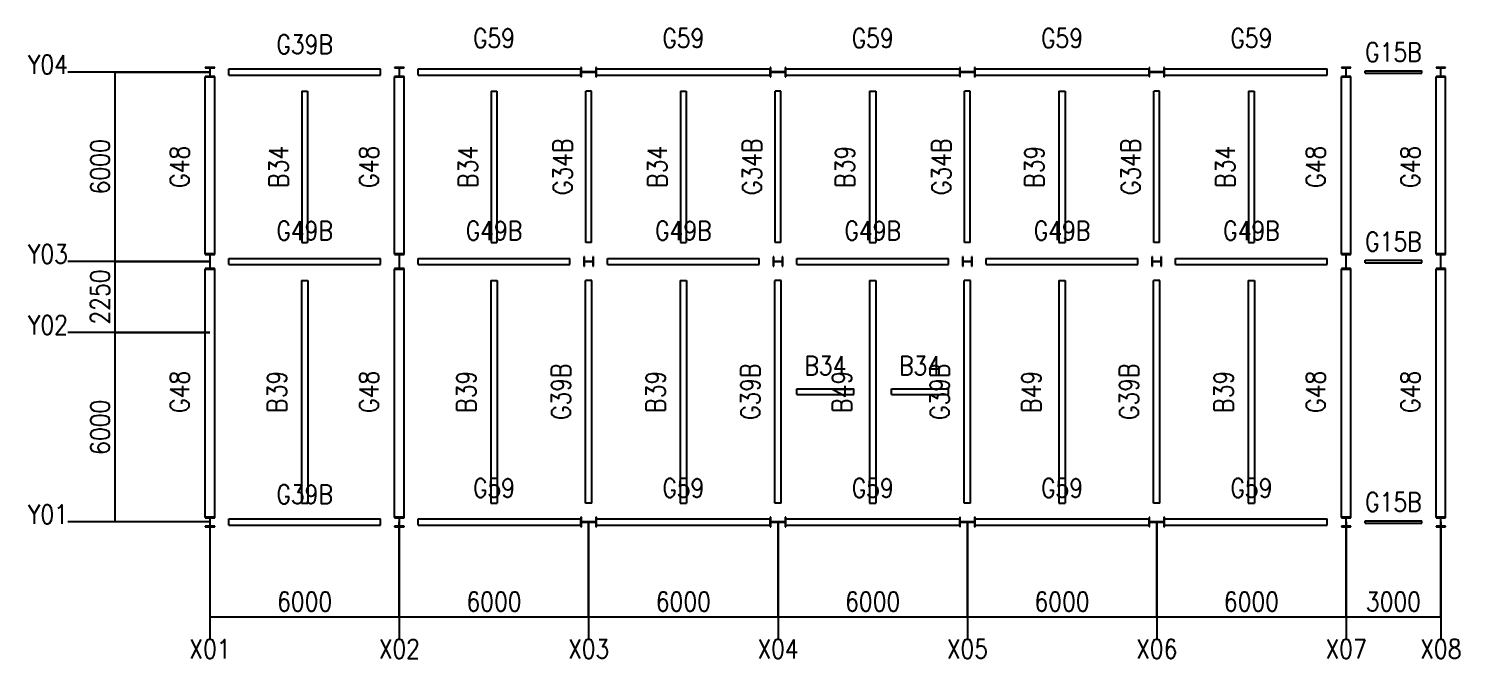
# Model space of a CAD drawing. Extents: x -230746 to 324000, y -671400 to 84185.
# Drawn here: x -230746 to -185410, y -94151 to -74205 of the extents above; entities that cross this region are included whole.
import ezdxf
from ezdxf.enums import TextEntityAlignment as Align

# ---------------------------------------------------------------- set-up
doc = ezdxf.new("R2010")
doc.units = 0
doc.header["$MEASUREMENT"] = 0
for name, color, linetype in [('_1-7_GRID', 7, 'CONTINUOUS'), ('_1-8_DIM', 7, 'CONTINUOUS'), ('_4-6_CS-M', 7, 'CONTINUOUS'), ('_5-6_GS-M', 7, 'CONTINUOUS'), ('_5-A_G-TX', 7, 'CONTINUOUS'), ('_7-6_BS-M', 7, 'CONTINUOUS'), ('_7-A_B-TX', 7, 'CONTINUOUS')]:
    doc.layers.add(name, color=color, linetype=linetype)
doc.styles.add('DRACAD', font='txt', dxfattribs={"width": 0.85, "bigfont": 'extfont2'})

msp = doc.modelspace()

# ---------------------------------------------------------------- linework, layer by layer
at = {"layer": '_1-7_GRID'}
for p, q in [((-228000, -89830.56301), (-228000, -75580.56301)), ((-228000, -75580.56301), (-225000, -75580.56301)), ((-228000, -81580.56301), (-225000, -81580.56301)), ((-228000, -83830.56301), (-225000, -83830.56301)), ((-225000, -89830.56301), (-228000, -89830.56301)), ((-225000, -89830.56301), (-225000, -92830.56301)), ((-219000, -92830.56301), (-219000, -89830.56301)), ((-213000, -92830.56301), (-213000, -89830.56301)), ((-207000, -92830.56301), (-207000, -89830.56301)), ((-201000, -92830.56301), (-201000, -89830.56301)), ((-195000, -92830.56301), (-195000, -89830.56301)), ((-189000, -92830.56301), (-189000, -89830.56301)), ((-186000, -92830.56301), (-186000, -89830.56301)), ((-225000, -92830.56301), (-186000, -92830.56301))]:
    msp.add_line(p, q, dxfattribs=at)
at = {"layer": '_1-8_DIM'}
for p, q in [((-225000, -75580.56301), (-229500, -75580.56301)), ((-225000, -81580.56301), (-229500, -81580.56301)), ((-225000, -83830.56301), (-229500, -83830.56301)), ((-225000, -89830.56301), (-229500, -89830.56301)), ((-225000, -89830.56301), (-225000, -93550.56301)), ((-219000, -89830.56301), (-219000, -93550.56301)), ((-213000, -89830.56301), (-213000, -93550.56301)), ((-207000, -89830.56301), (-207000, -93550.56301)), ((-201000, -89830.56301), (-201000, -93550.56301)), ((-195000, -89830.56301), (-195000, -93550.56301)), ((-189000, -89830.56301), (-189000, -93550.56301)), ((-186000, -89830.56301), (-186000, -93550.56301))]:
    msp.add_line(p, q, dxfattribs=at)
at = {"layer": '_4-6_CS-M'}
for p, q in [((-224850, -75430.56301), (-225150, -75430.56301)), ((-225150, -75430.56301), (-225150, -75445.56301)), ((-225150, -75445.56301), (-225018, -75445.56301)), ((-225018, -75445.56301), (-225011.5, -75447.30468)), ((-225011.5, -75447.30468), (-225006.74167, -75452.06301)), ((-225006.74167, -75709.06301), (-225011.5, -75713.82134)), ((-225006.74167, -75452.06301), (-225005, -75458.56301)), ((-225005, -75702.56301), (-225006.74167, -75709.06301)), ((-225005, -75458.56301), (-225005, -75702.56301)), ((-224995, -75458.56301), (-224993.25833, -75452.06301)), ((-224995, -75702.56301), (-224995, -75458.56301)), ((-224993.25833, -75709.06301), (-224995, -75702.56301)), ((-224993.25833, -75452.06301), (-224988.5, -75447.30468)), ((-224988.5, -75713.82134), (-224993.25833, -75709.06301)), ((-224988.5, -75447.30468), (-224982, -75445.56301)), ((-224982, -75445.56301), (-224850, -75445.56301)), ((-224850, -75445.56301), (-224850, -75430.56301)), ((-218850, -75430.56301), (-219150, -75430.56301)), ((-219150, -75430.56301), (-219150, -75445.56301)), ((-219150, -75445.56301), (-219018, -75445.56301)), ((-219018, -75445.56301), (-219011.5, -75447.30468)), ((-219011.5, -75447.30468), (-219006.74167, -75452.06301)), ((-219006.74167, -75709.06301), (-219011.5, -75713.82134)), ((-219006.74167, -75452.06301), (-219005, -75458.56301)), ((-219005, -75702.56301), (-219006.74167, -75709.06301)), ((-219005, -75458.56301), (-219005, -75702.56301)), ((-218995, -75458.56301), (-218993.25833, -75452.06301)), ((-218995, -75702.56301), (-218995, -75458.56301)), ((-218993.25833, -75709.06301), (-218995, -75702.56301)), ((-218993.25833, -75452.06301), (-218988.5, -75447.30468)), ((-218988.5, -75713.82134), (-218993.25833, -75709.06301)), ((-218988.5, -75447.30468), (-218982, -75445.56301)), ((-218982, -75445.56301), (-218850, -75445.56301)), ((-218850, -75445.56301), (-218850, -75430.56301)), ((-213226, -75430.56301), (-213244, -75430.56301)), ((-213244, -75430.56301), (-213244, -75730.56301)), ((-213226, -75562.06301), (-213226, -75430.56301)), ((-213224.25833, -75568.56301), (-213226, -75562.06301)), ((-213226, -75599.06301), (-213224.25833, -75592.56301)), ((-213226, -75730.56301), (-213226, -75599.06301)), ((-213219.5, -75573.32134), (-213224.25833, -75568.56301)), ((-213224.25833, -75592.56301), (-213219.5, -75587.80468)), ((-213213, -75575.06301), (-213219.5, -75573.32134)), ((-213219.5, -75587.80468), (-213213, -75586.06301)), ((-212787, -75575.06301), (-213213, -75575.06301)), ((-213213, -75586.06301), (-212787, -75586.06301)), ((-212780.5, -75573.32134), (-212787, -75575.06301)), ((-212787, -75586.06301), (-212780.5, -75587.80468)), ((-212775.74167, -75568.56301), (-212780.5, -75573.32134)), ((-212780.5, -75587.80468), (-212775.74167, -75592.56301)), ((-212774, -75562.06301), (-212775.74167, -75568.56301)), ((-212775.74167, -75592.56301), (-212774, -75599.06301)), ((-212756, -75430.56301), (-212774, -75430.56301)), ((-212774, -75430.56301), (-212774, -75562.06301)), ((-212774, -75599.06301), (-212774, -75730.56301)), ((-212756, -75730.56301), (-212756, -75430.56301)), ((-207226, -75430.56301), (-207244, -75430.56301)), ((-207244, -75430.56301), (-207244, -75730.56301)), ((-207226, -75562.06301), (-207226, -75430.56301)), ((-207224.25833, -75568.56301), (-207226, -75562.06301)), ((-207226, -75599.06301), (-207224.25833, -75592.56301)), ((-207226, -75730.56301), (-207226, -75599.06301)), ((-207219.5, -75573.32134), (-207224.25833, -75568.56301)), ((-207224.25833, -75592.56301), (-207219.5, -75587.80468)), ((-207213, -75575.06301), (-207219.5, -75573.32134)), ((-207219.5, -75587.80468), (-207213, -75586.06301)), ((-206787, -75575.06301), (-207213, -75575.06301)), ((-207213, -75586.06301), (-206787, -75586.06301)), ((-206780.5, -75573.32134), (-206787, -75575.06301)), ((-206787, -75586.06301), (-206780.5, -75587.80468)), ((-206775.74167, -75568.56301), (-206780.5, -75573.32134)), ((-206780.5, -75587.80468), (-206775.74167, -75592.56301)), ((-206774, -75562.06301), (-206775.74167, -75568.56301)), ((-206775.74167, -75592.56301), (-206774, -75599.06301)), ((-206756, -75430.56301), (-206774, -75430.56301)), ((-206774, -75430.56301), (-206774, -75562.06301)), ((-206774, -75599.06301), (-206774, -75730.56301)), ((-206756, -75730.56301), (-206756, -75430.56301)), ((-201226, -75430.56301), (-201244, -75430.56301)), ((-201244, -75430.56301), (-201244, -75730.56301)), ((-201226, -75562.06301), (-201226, -75430.56301)), ((-201224.25833, -75568.56301), (-201226, -75562.06301)), ((-201226, -75599.06301), (-201224.25833, -75592.56301)), ((-201226, -75730.56301), (-201226, -75599.06301)), ((-201219.5, -75573.32134), (-201224.25833, -75568.56301)), ((-201224.25833, -75592.56301), (-201219.5, -75587.80468)), ((-201213, -75575.06301), (-201219.5, -75573.32134)), ((-201219.5, -75587.80468), (-201213, -75586.06301)), ((-200787, -75575.06301), (-201213, -75575.06301)), ((-201213, -75586.06301), (-200787, -75586.06301)), ((-200780.5, -75573.32134), (-200787, -75575.06301)), ((-200787, -75586.06301), (-200780.5, -75587.80468)), ((-200775.74167, -75568.56301), (-200780.5, -75573.32134)), ((-200780.5, -75587.80468), (-200775.74167, -75592.56301)), ((-200774, -75562.06301), (-200775.74167, -75568.56301)), ((-200775.74167, -75592.56301), (-200774, -75599.06301)), ((-200756, -75430.56301), (-200774, -75430.56301)), ((-200774, -75430.56301), (-200774, -75562.06301)), ((-200774, -75599.06301), (-200774, -75730.56301)), ((-200756, -75730.56301), (-200756, -75430.56301)), ((-195226, -75430.56301), (-195244, -75430.56301)), ((-195244, -75430.56301), (-195244, -75730.56301)), ((-195226, -75562.06301), (-195226, -75430.56301)), ((-195224.25833, -75568.56301), (-195226, -75562.06301)), ((-195226, -75599.06301), (-195224.25833, -75592.56301)), ((-195226, -75730.56301), (-195226, -75599.06301)), ((-195219.5, -75573.32134), (-195224.25833, -75568.56301)), ((-195224.25833, -75592.56301), (-195219.5, -75587.80468)), ((-195213, -75575.06301), (-195219.5, -75573.32134)), ((-195219.5, -75587.80468), (-195213, -75586.06301)), ((-194787, -75575.06301), (-195213, -75575.06301)), ((-195213, -75586.06301), (-194787, -75586.06301)), ((-194780.5, -75573.32134), (-194787, -75575.06301)), ((-194787, -75586.06301), (-194780.5, -75587.80468)), ((-194775.74167, -75568.56301), (-194780.5, -75573.32134)), ((-194780.5, -75587.80468), (-194775.74167, -75592.56301)), ((-194774, -75562.06301), (-194775.74167, -75568.56301)), ((-194775.74167, -75592.56301), (-194774, -75599.06301)), ((-194756, -75430.56301), (-194774, -75430.56301)), ((-194774, -75430.56301), (-194774, -75562.06301)), ((-194774, -75599.06301), (-194774, -75730.56301)), ((-194756, -75730.56301), (-194756, -75430.56301)), ((-188850, -75430.56301), (-189150, -75430.56301)), ((-189150, -75430.56301), (-189150, -75445.56301)), ((-189150, -75445.56301), (-189018, -75445.56301)), ((-189018, -75445.56301), (-189011.5, -75447.30468)), ((-189011.5, -75447.30468), (-189006.74167, -75452.06301)), ((-189006.74167, -75709.06301), (-189011.5, -75713.82134)), ((-189006.74167, -75452.06301), (-189005, -75458.56301)), ((-189005, -75702.56301), (-189006.74167, -75709.06301)), ((-189005, -75458.56301), (-189005, -75702.56301)), ((-188995, -75458.56301), (-188993.25833, -75452.06301)), ((-188995, -75702.56301), (-188995, -75458.56301)), ((-188993.25833, -75709.06301), (-188995, -75702.56301)), ((-188993.25833, -75452.06301), (-188988.5, -75447.30468)), ((-188988.5, -75713.82134), (-188993.25833, -75709.06301)), ((-188988.5, -75447.30468), (-188982, -75445.56301)), ((-188982, -75445.56301), (-188850, -75445.56301)), ((-188850, -75445.56301), (-188850, -75430.56301)), ((-185850, -75430.56301), (-186150, -75430.56301)), ((-186150, -75430.56301), (-186150, -75445.56301)), ((-186150, -75445.56301), (-186018, -75445.56301)), ((-186018, -75445.56301), (-186011.5, -75447.30468)), ((-186011.5, -75447.30468), (-186006.74167, -75452.06301)), ((-186006.74167, -75709.06301), (-186011.5, -75713.82134)), ((-186006.74167, -75452.06301), (-186005, -75458.56301)), ((-186005, -75702.56301), (-186006.74167, -75709.06301)), ((-186005, -75458.56301), (-186005, -75702.56301)), ((-185995, -75458.56301), (-185993.25833, -75452.06301)), ((-185995, -75702.56301), (-185995, -75458.56301)), ((-185993.25833, -75709.06301), (-185995, -75702.56301)), ((-185993.25833, -75452.06301), (-185988.5, -75447.30468)), ((-185988.5, -75713.82134), (-185993.25833, -75709.06301)), ((-185988.5, -75447.30468), (-185982, -75445.56301)), ((-185982, -75445.56301), (-185850, -75445.56301)), ((-185850, -75445.56301), (-185850, -75430.56301)), ((-225018, -75715.56301), (-225150, -75715.56301)), ((-225150, -75715.56301), (-225150, -75730.56301)), ((-225150, -75730.56301), (-224850, -75730.56301)), ((-225011.5, -75713.82134), (-225018, -75715.56301)), ((-224982, -75715.56301), (-224988.5, -75713.82134)), ((-224850, -75715.56301), (-224982, -75715.56301)), ((-224850, -75730.56301), (-224850, -75715.56301)), ((-219018, -75715.56301), (-219150, -75715.56301)), ((-219150, -75715.56301), (-219150, -75730.56301)), ((-219150, -75730.56301), (-218850, -75730.56301)), ((-219011.5, -75713.82134), (-219018, -75715.56301)), ((-218982, -75715.56301), (-218988.5, -75713.82134)), ((-218850, -75715.56301), (-218982, -75715.56301)), ((-218850, -75730.56301), (-218850, -75715.56301)), ((-213244, -75730.56301), (-213226, -75730.56301)), ((-212774, -75730.56301), (-212756, -75730.56301)), ((-207244, -75730.56301), (-207226, -75730.56301)), ((-206774, -75730.56301), (-206756, -75730.56301)), ((-201244, -75730.56301), (-201226, -75730.56301)), ((-200774, -75730.56301), (-200756, -75730.56301)), ((-195244, -75730.56301), (-195226, -75730.56301)), ((-194774, -75730.56301), (-194756, -75730.56301)), ((-189018, -75715.56301), (-189150, -75715.56301)), ((-189150, -75715.56301), (-189150, -75730.56301)), ((-189150, -75730.56301), (-188850, -75730.56301)), ((-189011.5, -75713.82134), (-189018, -75715.56301)), ((-188982, -75715.56301), (-188988.5, -75713.82134)), ((-188850, -75715.56301), (-188982, -75715.56301)), ((-188850, -75730.56301), (-188850, -75715.56301)), ((-186018, -75715.56301), (-186150, -75715.56301)), ((-186150, -75715.56301), (-186150, -75730.56301)), ((-186150, -75730.56301), (-185850, -75730.56301)), ((-186011.5, -75713.82134), (-186018, -75715.56301)), ((-185982, -75715.56301), (-185988.5, -75713.82134)), ((-185850, -75715.56301), (-185982, -75715.56301)), ((-185850, -75730.56301), (-185850, -75715.56301)), ((-224850, -81336.56301), (-225150, -81336.56301)), ((-225150, -81336.56301), (-225150, -81354.56301)), ((-225150, -81354.56301), (-225018.5, -81354.56301)), ((-225018.5, -81354.56301), (-225012, -81356.30468)), ((-225012, -81356.30468), (-225007.24167, -81361.06301)), ((-225007.24167, -81361.06301), (-225005.5, -81367.56301)), ((-225005.5, -81367.56301), (-225005.5, -81793.56301)), ((-224994.5, -81367.56301), (-224992.75833, -81361.06301)), ((-224994.5, -81793.56301), (-224994.5, -81367.56301)), ((-224992.75833, -81361.06301), (-224988, -81356.30468)), ((-224988, -81356.30468), (-224981.5, -81354.56301)), ((-224981.5, -81354.56301), (-224850, -81354.56301)), ((-224850, -81354.56301), (-224850, -81336.56301)), ((-218850, -81336.56301), (-219150, -81336.56301)), ((-219150, -81336.56301), (-219150, -81354.56301)), ((-219150, -81354.56301), (-219018.5, -81354.56301)), ((-219018.5, -81354.56301), (-219012, -81356.30468)), ((-219012, -81356.30468), (-219007.24167, -81361.06301)), ((-219007.24167, -81361.06301), (-219005.5, -81367.56301)), ((-219005.5, -81367.56301), (-219005.5, -81793.56301)), ((-218994.5, -81367.56301), (-218992.75833, -81361.06301)), ((-218994.5, -81793.56301), (-218994.5, -81367.56301)), ((-218992.75833, -81361.06301), (-218988, -81356.30468)), ((-218988, -81356.30468), (-218981.5, -81354.56301)), ((-218981.5, -81354.56301), (-218850, -81354.56301)), ((-218850, -81354.56301), (-218850, -81336.56301)), ((-213135, -81430.56301), (-213150, -81430.56301)), ((-213150, -81430.56301), (-213150, -81730.56301)), ((-213135, -81562.56301), (-213135, -81430.56301)), ((-213133.25833, -81569.06301), (-213135, -81562.56301)), ((-213135, -81598.56301), (-213133.25833, -81592.06301)), ((-213135, -81730.56301), (-213135, -81598.56301)), ((-213128.5, -81573.82134), (-213133.25833, -81569.06301)), ((-213133.25833, -81592.06301), (-213128.5, -81587.30468)), ((-213122, -81575.56301), (-213128.5, -81573.82134)), ((-213128.5, -81587.30468), (-213122, -81585.56301)), ((-212878, -81575.56301), (-213122, -81575.56301)), ((-213122, -81585.56301), (-212878, -81585.56301)), ((-212871.5, -81573.82134), (-212878, -81575.56301)), ((-212878, -81585.56301), (-212871.5, -81587.30468)), ((-212866.74167, -81569.06301), (-212871.5, -81573.82134)), ((-212871.5, -81587.30468), (-212866.74167, -81592.06301)), ((-212865, -81562.56301), (-212866.74167, -81569.06301)), ((-212866.74167, -81592.06301), (-212865, -81598.56301)), ((-212850, -81430.56301), (-212865, -81430.56301)), ((-212865, -81430.56301), (-212865, -81562.56301)), ((-212865, -81598.56301), (-212865, -81730.56301)), ((-212850, -81730.56301), (-212850, -81430.56301)), ((-207135, -81430.56301), (-207150, -81430.56301)), ((-207150, -81430.56301), (-207150, -81730.56301)), ((-207135, -81562.56301), (-207135, -81430.56301)), ((-207133.25833, -81569.06301), (-207135, -81562.56301)), ((-207135, -81598.56301), (-207133.25833, -81592.06301)), ((-207135, -81730.56301), (-207135, -81598.56301)), ((-207128.5, -81573.82134), (-207133.25833, -81569.06301)), ((-207133.25833, -81592.06301), (-207128.5, -81587.30468)), ((-207122, -81575.56301), (-207128.5, -81573.82134)), ((-207128.5, -81587.30468), (-207122, -81585.56301)), ((-206878, -81575.56301), (-207122, -81575.56301)), ((-207122, -81585.56301), (-206878, -81585.56301)), ((-206871.5, -81573.82134), (-206878, -81575.56301)), ((-206878, -81585.56301), (-206871.5, -81587.30468)), ((-206866.74167, -81569.06301), (-206871.5, -81573.82134)), ((-206871.5, -81587.30468), (-206866.74167, -81592.06301)), ((-206865, -81562.56301), (-206866.74167, -81569.06301)), ((-206866.74167, -81592.06301), (-206865, -81598.56301)), ((-206850, -81430.56301), (-206865, -81430.56301)), ((-206865, -81430.56301), (-206865, -81562.56301)), ((-206865, -81598.56301), (-206865, -81730.56301)), ((-206850, -81730.56301), (-206850, -81430.56301)), ((-201135, -81430.56301), (-201150, -81430.56301)), ((-201150, -81430.56301), (-201150, -81730.56301)), ((-201135, -81562.56301), (-201135, -81430.56301)), ((-201133.25833, -81569.06301), (-201135, -81562.56301)), ((-201135, -81598.56301), (-201133.25833, -81592.06301)), ((-201135, -81730.56301), (-201135, -81598.56301)), ((-201128.5, -81573.82134), (-201133.25833, -81569.06301)), ((-201133.25833, -81592.06301), (-201128.5, -81587.30468)), ((-201122, -81575.56301), (-201128.5, -81573.82134)), ((-201128.5, -81587.30468), (-201122, -81585.56301)), ((-200878, -81575.56301), (-201122, -81575.56301)), ((-201122, -81585.56301), (-200878, -81585.56301)), ((-200871.5, -81573.82134), (-200878, -81575.56301)), ((-200878, -81585.56301), (-200871.5, -81587.30468)), ((-200866.74167, -81569.06301), (-200871.5, -81573.82134)), ((-200871.5, -81587.30468), (-200866.74167, -81592.06301)), ((-200865, -81562.56301), (-200866.74167, -81569.06301)), ((-200866.74167, -81592.06301), (-200865, -81598.56301)), ((-200850, -81430.56301), (-200865, -81430.56301)), ((-200865, -81430.56301), (-200865, -81562.56301)), ((-200865, -81598.56301), (-200865, -81730.56301)), ((-200850, -81730.56301), (-200850, -81430.56301)), ((-195135, -81430.56301), (-195150, -81430.56301)), ((-195150, -81430.56301), (-195150, -81730.56301)), ((-195135, -81562.56301), (-195135, -81430.56301)), ((-195133.25833, -81569.06301), (-195135, -81562.56301)), ((-195135, -81598.56301), (-195133.25833, -81592.06301)), ((-195135, -81730.56301), (-195135, -81598.56301)), ((-195128.5, -81573.82134), (-195133.25833, -81569.06301)), ((-195133.25833, -81592.06301), (-195128.5, -81587.30468)), ((-195122, -81575.56301), (-195128.5, -81573.82134)), ((-195128.5, -81587.30468), (-195122, -81585.56301)), ((-194878, -81575.56301), (-195122, -81575.56301)), ((-195122, -81585.56301), (-194878, -81585.56301)), ((-194871.5, -81573.82134), (-194878, -81575.56301)), ((-194878, -81585.56301), (-194871.5, -81587.30468)), ((-194866.74167, -81569.06301), (-194871.5, -81573.82134)), ((-194871.5, -81587.30468), (-194866.74167, -81592.06301)), ((-194865, -81562.56301), (-194866.74167, -81569.06301)), ((-194866.74167, -81592.06301), (-194865, -81598.56301)), ((-194850, -81430.56301), (-194865, -81430.56301)), ((-194865, -81430.56301), (-194865, -81562.56301)), ((-194865, -81598.56301), (-194865, -81730.56301)), ((-194850, -81730.56301), (-194850, -81430.56301)), ((-188850, -81336.56301), (-189150, -81336.56301)), ((-189150, -81336.56301), (-189150, -81354.56301)), ((-189150, -81354.56301), (-189018.5, -81354.56301)), ((-189018.5, -81354.56301), (-189012, -81356.30468)), ((-189012, -81356.30468), (-189007.24167, -81361.06301)), ((-189007.24167, -81361.06301), (-189005.5, -81367.56301)), ((-189005.5, -81367.56301), (-189005.5, -81793.56301)), ((-188994.5, -81367.56301), (-188992.75833, -81361.06301)), ((-188994.5, -81793.56301), (-188994.5, -81367.56301)), ((-188992.75833, -81361.06301), (-188988, -81356.30468)), ((-188988, -81356.30468), (-188981.5, -81354.56301)), ((-188981.5, -81354.56301), (-188850, -81354.56301)), ((-188850, -81354.56301), (-188850, -81336.56301)), ((-185850, -81336.56301), (-186150, -81336.56301)), ((-186150, -81336.56301), (-186150, -81354.56301)), ((-186150, -81354.56301), (-186018.5, -81354.56301)), ((-186018.5, -81354.56301), (-186012, -81356.30468)), ((-186012, -81356.30468), (-186007.24167, -81361.06301)), ((-186007.24167, -81361.06301), (-186005.5, -81367.56301)), ((-186005.5, -81367.56301), (-186005.5, -81793.56301)), ((-185994.5, -81367.56301), (-185992.75833, -81361.06301)), ((-185994.5, -81793.56301), (-185994.5, -81367.56301)), ((-185992.75833, -81361.06301), (-185988, -81356.30468)), ((-185988, -81356.30468), (-185981.5, -81354.56301)), ((-185981.5, -81354.56301), (-185850, -81354.56301)), ((-185850, -81354.56301), (-185850, -81336.56301)), ((-225018.5, -81806.56301), (-225150, -81806.56301)), ((-225150, -81806.56301), (-225150, -81824.56301)), ((-225150, -81824.56301), (-224850, -81824.56301)), ((-225012, -81804.82134), (-225018.5, -81806.56301)), ((-225007.24167, -81800.06301), (-225012, -81804.82134)), ((-225005.5, -81793.56301), (-225007.24167, -81800.06301)), ((-224992.75833, -81800.06301), (-224994.5, -81793.56301)), ((-224988, -81804.82134), (-224992.75833, -81800.06301)), ((-224981.5, -81806.56301), (-224988, -81804.82134)), ((-224850, -81806.56301), (-224981.5, -81806.56301)), ((-224850, -81824.56301), (-224850, -81806.56301)), ((-219018.5, -81806.56301), (-219150, -81806.56301)), ((-219150, -81806.56301), (-219150, -81824.56301)), ((-219150, -81824.56301), (-218850, -81824.56301)), ((-219012, -81804.82134), (-219018.5, -81806.56301)), ((-219007.24167, -81800.06301), (-219012, -81804.82134)), ((-219005.5, -81793.56301), (-219007.24167, -81800.06301)), ((-218992.75833, -81800.06301), (-218994.5, -81793.56301)), ((-218988, -81804.82134), (-218992.75833, -81800.06301)), ((-218981.5, -81806.56301), (-218988, -81804.82134)), ((-218850, -81806.56301), (-218981.5, -81806.56301)), ((-218850, -81824.56301), (-218850, -81806.56301)), ((-213150, -81730.56301), (-213135, -81730.56301)), ((-212865, -81730.56301), (-212850, -81730.56301)), ((-207150, -81730.56301), (-207135, -81730.56301)), ((-206865, -81730.56301), (-206850, -81730.56301)), ((-201150, -81730.56301), (-201135, -81730.56301)), ((-200865, -81730.56301), (-200850, -81730.56301)), ((-195150, -81730.56301), (-195135, -81730.56301)), ((-194865, -81730.56301), (-194850, -81730.56301)), ((-189018.5, -81806.56301), (-189150, -81806.56301)), ((-189150, -81806.56301), (-189150, -81824.56301)), ((-189150, -81824.56301), (-188850, -81824.56301)), ((-189012, -81804.82134), (-189018.5, -81806.56301)), ((-189007.24167, -81800.06301), (-189012, -81804.82134)), ((-189005.5, -81793.56301), (-189007.24167, -81800.06301)), ((-188992.75833, -81800.06301), (-188994.5, -81793.56301)), ((-188988, -81804.82134), (-188992.75833, -81800.06301)), ((-188981.5, -81806.56301), (-188988, -81804.82134)), ((-188850, -81806.56301), (-188981.5, -81806.56301)), ((-188850, -81824.56301), (-188850, -81806.56301)), ((-186018.5, -81806.56301), (-186150, -81806.56301)), ((-186150, -81806.56301), (-186150, -81824.56301)), ((-186150, -81824.56301), (-185850, -81824.56301)), ((-186012, -81804.82134), (-186018.5, -81806.56301)), ((-186007.24167, -81800.06301), (-186012, -81804.82134)), ((-186005.5, -81793.56301), (-186007.24167, -81800.06301)), ((-185992.75833, -81800.06301), (-185994.5, -81793.56301)), ((-185988, -81804.82134), (-185992.75833, -81800.06301)), ((-185981.5, -81806.56301), (-185988, -81804.82134)), ((-185850, -81806.56301), (-185981.5, -81806.56301)), ((-185850, -81824.56301), (-185850, -81806.56301)), ((-224850, -89680.56301), (-225150, -89680.56301)), ((-225150, -89680.56301), (-225150, -89695.56301)), ((-225150, -89695.56301), (-225018, -89695.56301)), ((-225018, -89695.56301), (-225011.5, -89697.30468)), ((-225011.5, -89697.30468), (-225006.74167, -89702.06301)), ((-225006.74167, -89702.06301), (-225005, -89708.56301)), ((-225005, -89708.56301), (-225005, -89952.56301)), ((-224995, -89708.56301), (-224993.25833, -89702.06301)), ((-224995, -89952.56301), (-224995, -89708.56301)), ((-224993.25833, -89702.06301), (-224988.5, -89697.30468)), ((-224988.5, -89697.30468), (-224982, -89695.56301)), ((-224982, -89695.56301), (-224850, -89695.56301)), ((-224850, -89695.56301), (-224850, -89680.56301)), ((-218850, -89680.56301), (-219150, -89680.56301)), ((-219150, -89680.56301), (-219150, -89695.56301)), ((-219150, -89695.56301), (-219018, -89695.56301)), ((-219018, -89695.56301), (-219011.5, -89697.30468)), ((-219011.5, -89697.30468), (-219006.74167, -89702.06301)), ((-219006.74167, -89702.06301), (-219005, -89708.56301)), ((-219005, -89708.56301), (-219005, -89952.56301)), ((-218995, -89708.56301), (-218993.25833, -89702.06301)), ((-218995, -89952.56301), (-218995, -89708.56301)), ((-218993.25833, -89702.06301), (-218988.5, -89697.30468)), ((-218988.5, -89697.30468), (-218982, -89695.56301)), ((-218982, -89695.56301), (-218850, -89695.56301)), ((-218850, -89695.56301), (-218850, -89680.56301)), ((-213226, -89680.56301), (-213244, -89680.56301)), ((-213244, -89680.56301), (-213244, -89980.56301)), ((-213226, -89812.06301), (-213226, -89680.56301)), ((-212756, -89680.56301), (-212774, -89680.56301)), ((-212774, -89680.56301), (-212774, -89812.06301)), ((-212756, -89980.56301), (-212756, -89680.56301)), ((-207226, -89680.56301), (-207244, -89680.56301)), ((-207244, -89680.56301), (-207244, -89980.56301)), ((-207226, -89812.06301), (-207226, -89680.56301)), ((-206756, -89680.56301), (-206774, -89680.56301)), ((-206774, -89680.56301), (-206774, -89812.06301)), ((-206756, -89980.56301), (-206756, -89680.56301)), ((-201226, -89680.56301), (-201244, -89680.56301)), ((-201244, -89680.56301), (-201244, -89980.56301)), ((-201226, -89812.06301), (-201226, -89680.56301)), ((-200756, -89680.56301), (-200774, -89680.56301)), ((-200774, -89680.56301), (-200774, -89812.06301)), ((-200756, -89980.56301), (-200756, -89680.56301)), ((-195226, -89680.56301), (-195244, -89680.56301)), ((-195244, -89680.56301), (-195244, -89980.56301)), ((-195226, -89812.06301), (-195226, -89680.56301)), ((-194756, -89680.56301), (-194774, -89680.56301)), ((-194774, -89680.56301), (-194774, -89812.06301)), ((-194756, -89980.56301), (-194756, -89680.56301)), ((-188850, -89680.56301), (-189150, -89680.56301)), ((-189150, -89680.56301), (-189150, -89695.56301)), ((-189150, -89695.56301), (-189018, -89695.56301)), ((-189018, -89695.56301), (-189011.5, -89697.30468)), ((-189011.5, -89697.30468), (-189006.74167, -89702.06301)), ((-189006.74167, -89702.06301), (-189005, -89708.56301)), ((-189005, -89708.56301), (-189005, -89952.56301)), ((-188995, -89708.56301), (-188993.25833, -89702.06301)), ((-188995, -89952.56301), (-188995, -89708.56301)), ((-188993.25833, -89702.06301), (-188988.5, -89697.30468)), ((-188988.5, -89697.30468), (-188982, -89695.56301)), ((-188982, -89695.56301), (-188850, -89695.56301)), ((-188850, -89695.56301), (-188850, -89680.56301)), ((-185850, -89680.56301), (-186150, -89680.56301)), ((-186150, -89680.56301), (-186150, -89695.56301)), ((-186150, -89695.56301), (-186018, -89695.56301)), ((-186018, -89695.56301), (-186011.5, -89697.30468)), ((-186011.5, -89697.30468), (-186006.74167, -89702.06301)), ((-186006.74167, -89702.06301), (-186005, -89708.56301)), ((-186005, -89708.56301), (-186005, -89952.56301)), ((-185995, -89708.56301), (-185993.25833, -89702.06301)), ((-185995, -89952.56301), (-185995, -89708.56301)), ((-185993.25833, -89702.06301), (-185988.5, -89697.30468)), ((-185988.5, -89697.30468), (-185982, -89695.56301)), ((-185982, -89695.56301), (-185850, -89695.56301)), ((-185850, -89695.56301), (-185850, -89680.56301)), ((-225018, -89965.56301), (-225150, -89965.56301)), ((-225150, -89965.56301), (-225150, -89980.56301)), ((-225150, -89980.56301), (-224850, -89980.56301)), ((-225011.5, -89963.82134), (-225018, -89965.56301)), ((-225006.74167, -89959.06301), (-225011.5, -89963.82134)), ((-225005, -89952.56301), (-225006.74167, -89959.06301)), ((-224993.25833, -89959.06301), (-224995, -89952.56301)), ((-224988.5, -89963.82134), (-224993.25833, -89959.06301)), ((-224982, -89965.56301), (-224988.5, -89963.82134)), ((-224850, -89965.56301), (-224982, -89965.56301)), ((-224850, -89980.56301), (-224850, -89965.56301)), ((-219018, -89965.56301), (-219150, -89965.56301)), ((-219150, -89965.56301), (-219150, -89980.56301)), ((-219150, -89980.56301), (-218850, -89980.56301)), ((-219011.5, -89963.82134), (-219018, -89965.56301)), ((-219006.74167, -89959.06301), (-219011.5, -89963.82134)), ((-219005, -89952.56301), (-219006.74167, -89959.06301)), ((-218993.25833, -89959.06301), (-218995, -89952.56301)), ((-218988.5, -89963.82134), (-218993.25833, -89959.06301)), ((-218982, -89965.56301), (-218988.5, -89963.82134)), ((-218850, -89965.56301), (-218982, -89965.56301)), ((-218850, -89980.56301), (-218850, -89965.56301)), ((-213244, -89980.56301), (-213226, -89980.56301)), ((-213224.25833, -89818.56301), (-213226, -89812.06301)), ((-213226, -89849.06301), (-213224.25833, -89842.56301)), ((-213226, -89980.56301), (-213226, -89849.06301)), ((-213219.5, -89823.32134), (-213224.25833, -89818.56301)), ((-213224.25833, -89842.56301), (-213219.5, -89837.80468)), ((-213213, -89825.06301), (-213219.5, -89823.32134)), ((-213219.5, -89837.80468), (-213213, -89836.06301)), ((-212787, -89825.06301), (-213213, -89825.06301)), ((-213213, -89836.06301), (-212787, -89836.06301)), ((-212780.5, -89823.32134), (-212787, -89825.06301)), ((-212787, -89836.06301), (-212780.5, -89837.80468)), ((-212775.74167, -89818.56301), (-212780.5, -89823.32134)), ((-212780.5, -89837.80468), (-212775.74167, -89842.56301)), ((-212774, -89812.06301), (-212775.74167, -89818.56301)), ((-212775.74167, -89842.56301), (-212774, -89849.06301)), ((-212774, -89849.06301), (-212774, -89980.56301)), ((-212774, -89980.56301), (-212756, -89980.56301)), ((-207244, -89980.56301), (-207226, -89980.56301)), ((-207224.25833, -89818.56301), (-207226, -89812.06301)), ((-207226, -89849.06301), (-207224.25833, -89842.56301)), ((-207226, -89980.56301), (-207226, -89849.06301)), ((-207219.5, -89823.32134), (-207224.25833, -89818.56301)), ((-207224.25833, -89842.56301), (-207219.5, -89837.80468)), ((-207213, -89825.06301), (-207219.5, -89823.32134)), ((-207219.5, -89837.80468), (-207213, -89836.06301)), ((-206787, -89825.06301), (-207213, -89825.06301)), ((-207213, -89836.06301), (-206787, -89836.06301)), ((-206780.5, -89823.32134), (-206787, -89825.06301)), ((-206787, -89836.06301), (-206780.5, -89837.80468)), ((-206775.74167, -89818.56301), (-206780.5, -89823.32134)), ((-206780.5, -89837.80468), (-206775.74167, -89842.56301)), ((-206774, -89812.06301), (-206775.74167, -89818.56301)), ((-206775.74167, -89842.56301), (-206774, -89849.06301)), ((-206774, -89849.06301), (-206774, -89980.56301)), ((-206774, -89980.56301), (-206756, -89980.56301)), ((-201244, -89980.56301), (-201226, -89980.56301)), ((-201224.25833, -89818.56301), (-201226, -89812.06301)), ((-201226, -89849.06301), (-201224.25833, -89842.56301)), ((-201226, -89980.56301), (-201226, -89849.06301)), ((-201219.5, -89823.32134), (-201224.25833, -89818.56301)), ((-201224.25833, -89842.56301), (-201219.5, -89837.80468)), ((-201213, -89825.06301), (-201219.5, -89823.32134)), ((-201219.5, -89837.80468), (-201213, -89836.06301)), ((-200787, -89825.06301), (-201213, -89825.06301)), ((-201213, -89836.06301), (-200787, -89836.06301)), ((-200780.5, -89823.32134), (-200787, -89825.06301)), ((-200787, -89836.06301), (-200780.5, -89837.80468)), ((-200775.74167, -89818.56301), (-200780.5, -89823.32134)), ((-200780.5, -89837.80468), (-200775.74167, -89842.56301)), ((-200774, -89812.06301), (-200775.74167, -89818.56301)), ((-200775.74167, -89842.56301), (-200774, -89849.06301)), ((-200774, -89849.06301), (-200774, -89980.56301)), ((-200774, -89980.56301), (-200756, -89980.56301)), ((-195244, -89980.56301), (-195226, -89980.56301)), ((-195224.25833, -89818.56301), (-195226, -89812.06301)), ((-195226, -89849.06301), (-195224.25833, -89842.56301)), ((-195226, -89980.56301), (-195226, -89849.06301)), ((-195219.5, -89823.32134), (-195224.25833, -89818.56301)), ((-195224.25833, -89842.56301), (-195219.5, -89837.80468)), ((-195213, -89825.06301), (-195219.5, -89823.32134)), ((-195219.5, -89837.80468), (-195213, -89836.06301)), ((-194787, -89825.06301), (-195213, -89825.06301)), ((-195213, -89836.06301), (-194787, -89836.06301)), ((-194780.5, -89823.32134), (-194787, -89825.06301)), ((-194787, -89836.06301), (-194780.5, -89837.80468)), ((-194775.74167, -89818.56301), (-194780.5, -89823.32134)), ((-194780.5, -89837.80468), (-194775.74167, -89842.56301)), ((-194774, -89812.06301), (-194775.74167, -89818.56301)), ((-194775.74167, -89842.56301), (-194774, -89849.06301)), ((-194774, -89849.06301), (-194774, -89980.56301)), ((-194774, -89980.56301), (-194756, -89980.56301)), ((-189018, -89965.56301), (-189150, -89965.56301)), ((-189150, -89965.56301), (-189150, -89980.56301)), ((-189150, -89980.56301), (-188850, -89980.56301)), ((-189011.5, -89963.82134), (-189018, -89965.56301)), ((-189006.74167, -89959.06301), (-189011.5, -89963.82134)), ((-189005, -89952.56301), (-189006.74167, -89959.06301)), ((-188993.25833, -89959.06301), (-188995, -89952.56301)), ((-188988.5, -89963.82134), (-188993.25833, -89959.06301)), ((-188982, -89965.56301), (-188988.5, -89963.82134)), ((-188850, -89965.56301), (-188982, -89965.56301)), ((-188850, -89980.56301), (-188850, -89965.56301)), ((-186018, -89965.56301), (-186150, -89965.56301)), ((-186150, -89965.56301), (-186150, -89980.56301)), ((-186150, -89980.56301), (-185850, -89980.56301)), ((-186011.5, -89963.82134), (-186018, -89965.56301)), ((-186006.74167, -89959.06301), (-186011.5, -89963.82134)), ((-186005, -89952.56301), (-186006.74167, -89959.06301)), ((-185993.25833, -89959.06301), (-185995, -89952.56301)), ((-185988.5, -89963.82134), (-185993.25833, -89959.06301)), ((-185982, -89965.56301), (-185988.5, -89963.82134)), ((-185850, -89965.56301), (-185982, -89965.56301)), ((-185850, -89980.56301), (-185850, -89965.56301))]:
    msp.add_line(p, q, dxfattribs=at)
at = {"layer": '_5-6_GS-M'}
for p, q in [((-224400, -75481.06301), (-219600, -75481.06301)), ((-224400, -75680.06301), (-224400, -75481.06301)), ((-224400, -75680.06301), (-219600, -75680.06301)), ((-219600, -75680.06301), (-219600, -75481.06301)), ((-218400, -75481.06301), (-213244, -75481.06301)), ((-218400, -75680.06301), (-218400, -75481.06301)), ((-218400, -75680.06301), (-213244, -75680.06301)), ((-213244, -75680.06301), (-213244, -75481.06301)), ((-212756, -75481.06301), (-207244, -75481.06301)), ((-212756, -75680.06301), (-212756, -75481.06301)), ((-212756, -75680.06301), (-207244, -75680.06301)), ((-207244, -75680.06301), (-207244, -75481.06301)), ((-206756, -75481.06301), (-201244, -75481.06301)), ((-206756, -75680.06301), (-206756, -75481.06301)), ((-206756, -75680.06301), (-201244, -75680.06301)), ((-201244, -75680.06301), (-201244, -75481.06301)), ((-200756, -75481.06301), (-195244, -75481.06301)), ((-200756, -75680.06301), (-200756, -75481.06301)), ((-200756, -75680.06301), (-195244, -75680.06301)), ((-195244, -75680.06301), (-195244, -75481.06301)), ((-194756, -75481.06301), (-189600, -75481.06301)), ((-194756, -75680.06301), (-194756, -75481.06301)), ((-194756, -75680.06301), (-189600, -75680.06301)), ((-189600, -75680.06301), (-189600, -75481.06301)), ((-188400, -75543.06301), (-186600, -75543.06301)), ((-188400, -75618.06301), (-188400, -75543.06301)), ((-188400, -75618.06301), (-186600, -75618.06301)), ((-186600, -75618.06301), (-186600, -75543.06301)), ((-225150, -81336.56301), (-225150, -75730.56301)), ((-224850, -75730.56301), (-225150, -75730.56301)), ((-224850, -81336.56301), (-224850, -75730.56301)), ((-219150, -81336.56301), (-219150, -75730.56301)), ((-218850, -75730.56301), (-219150, -75730.56301)), ((-218850, -81336.56301), (-218850, -75730.56301)), ((-189150, -81336.56301), (-189150, -75730.56301)), ((-188850, -75730.56301), (-189150, -75730.56301)), ((-188850, -81336.56301), (-188850, -75730.56301)), ((-186150, -81336.56301), (-186150, -75730.56301)), ((-185850, -75730.56301), (-186150, -75730.56301)), ((-185850, -81336.56301), (-185850, -75730.56301)), ((-213087, -80980.56301), (-213087, -76180.56301)), ((-212913, -76180.56301), (-213087, -76180.56301)), ((-212913, -80980.56301), (-212913, -76180.56301)), ((-207087, -80980.56301), (-207087, -76180.56301)), ((-206913, -76180.56301), (-207087, -76180.56301)), ((-206913, -80980.56301), (-206913, -76180.56301)), ((-201087, -80980.56301), (-201087, -76180.56301)), ((-200913, -76180.56301), (-201087, -76180.56301)), ((-200913, -80980.56301), (-200913, -76180.56301)), ((-195087, -80980.56301), (-195087, -76180.56301)), ((-194913, -76180.56301), (-195087, -76180.56301)), ((-194913, -80980.56301), (-194913, -76180.56301)), ((-212913, -80980.56301), (-213087, -80980.56301)), ((-206913, -80980.56301), (-207087, -80980.56301)), ((-200913, -80980.56301), (-201087, -80980.56301)), ((-194913, -80980.56301), (-195087, -80980.56301)), ((-224850, -81336.56301), (-225150, -81336.56301)), ((-224400, -81481.06301), (-219600, -81481.06301)), ((-224400, -81680.06301), (-224400, -81481.06301)), ((-219600, -81680.06301), (-219600, -81481.06301)), ((-218850, -81336.56301), (-219150, -81336.56301)), ((-218400, -81481.06301), (-213600, -81481.06301)), ((-218400, -81680.06301), (-218400, -81481.06301)), ((-213600, -81680.06301), (-213600, -81481.06301)), ((-212400, -81481.06301), (-207600, -81481.06301)), ((-212400, -81680.06301), (-212400, -81481.06301)), ((-207600, -81680.06301), (-207600, -81481.06301)), ((-206400, -81481.06301), (-201600, -81481.06301)), ((-206400, -81680.06301), (-206400, -81481.06301)), ((-201600, -81680.06301), (-201600, -81481.06301)), ((-200400, -81481.06301), (-195600, -81481.06301)), ((-200400, -81680.06301), (-200400, -81481.06301)), ((-195600, -81680.06301), (-195600, -81481.06301)), ((-194400, -81481.06301), (-189600, -81481.06301)), ((-194400, -81680.06301), (-194400, -81481.06301)), ((-189600, -81680.06301), (-189600, -81481.06301)), ((-188850, -81336.56301), (-189150, -81336.56301)), ((-188400, -81543.06301), (-186600, -81543.06301)), ((-188400, -81618.06301), (-188400, -81543.06301)), ((-186600, -81618.06301), (-186600, -81543.06301)), ((-185850, -81336.56301), (-186150, -81336.56301)), ((-225150, -89680.56301), (-225150, -81824.56301)), ((-224850, -81824.56301), (-225150, -81824.56301)), ((-224850, -89680.56301), (-224850, -81824.56301)), ((-224400, -81680.06301), (-219600, -81680.06301)), ((-219150, -89680.56301), (-219150, -81824.56301)), ((-218850, -81824.56301), (-219150, -81824.56301)), ((-218850, -89680.56301), (-218850, -81824.56301)), ((-218400, -81680.06301), (-213600, -81680.06301)), ((-212400, -81680.06301), (-207600, -81680.06301)), ((-206400, -81680.06301), (-201600, -81680.06301)), ((-200400, -81680.06301), (-195600, -81680.06301)), ((-194400, -81680.06301), (-189600, -81680.06301)), ((-189150, -89680.56301), (-189150, -81824.56301)), ((-188850, -81824.56301), (-189150, -81824.56301)), ((-188850, -89680.56301), (-188850, -81824.56301)), ((-188400, -81618.06301), (-186600, -81618.06301)), ((-186150, -89680.56301), (-186150, -81824.56301)), ((-185850, -81824.56301), (-186150, -81824.56301)), ((-185850, -89680.56301), (-185850, -81824.56301)), ((-213099.5, -89230.56301), (-213099.5, -82180.56301)), ((-212900.5, -82180.56301), (-213099.5, -82180.56301)), ((-212900.5, -89230.56301), (-212900.5, -82180.56301)), ((-207099.5, -89230.56301), (-207099.5, -82180.56301)), ((-206900.5, -82180.56301), (-207099.5, -82180.56301)), ((-206900.5, -89230.56301), (-206900.5, -82180.56301)), ((-201099.5, -89230.56301), (-201099.5, -82180.56301)), ((-200900.5, -82180.56301), (-201099.5, -82180.56301)), ((-200900.5, -89230.56301), (-200900.5, -82180.56301)), ((-195099.5, -89230.56301), (-195099.5, -82180.56301)), ((-194900.5, -82180.56301), (-195099.5, -82180.56301)), ((-194900.5, -89230.56301), (-194900.5, -82180.56301)), ((-212900.5, -89230.56301), (-213099.5, -89230.56301)), ((-206900.5, -89230.56301), (-207099.5, -89230.56301)), ((-200900.5, -89230.56301), (-201099.5, -89230.56301)), ((-194900.5, -89230.56301), (-195099.5, -89230.56301)), ((-224850, -89680.56301), (-225150, -89680.56301)), ((-224400, -89731.06301), (-219600, -89731.06301)), ((-224400, -89930.06301), (-224400, -89731.06301)), ((-219600, -89930.06301), (-219600, -89731.06301)), ((-218850, -89680.56301), (-219150, -89680.56301)), ((-218400, -89731.06301), (-213244, -89731.06301)), ((-218400, -89930.06301), (-218400, -89731.06301)), ((-213244, -89930.06301), (-213244, -89731.06301)), ((-212756, -89731.06301), (-207244, -89731.06301)), ((-212756, -89930.06301), (-212756, -89731.06301)), ((-207244, -89930.06301), (-207244, -89731.06301)), ((-206756, -89731.06301), (-201244, -89731.06301)), ((-206756, -89930.06301), (-206756, -89731.06301)), ((-201244, -89930.06301), (-201244, -89731.06301)), ((-200756, -89731.06301), (-195244, -89731.06301)), ((-200756, -89930.06301), (-200756, -89731.06301)), ((-195244, -89930.06301), (-195244, -89731.06301)), ((-194756, -89731.06301), (-189600, -89731.06301)), ((-194756, -89930.06301), (-194756, -89731.06301)), ((-189600, -89930.06301), (-189600, -89731.06301)), ((-188850, -89680.56301), (-189150, -89680.56301)), ((-185850, -89680.56301), (-186150, -89680.56301)), ((-224400, -89930.06301), (-219600, -89930.06301)), ((-218400, -89930.06301), (-213244, -89930.06301)), ((-212756, -89930.06301), (-207244, -89930.06301)), ((-206756, -89930.06301), (-201244, -89930.06301)), ((-200756, -89930.06301), (-195244, -89930.06301)), ((-194756, -89930.06301), (-189600, -89930.06301)), ((-188400, -89793.06301), (-186600, -89793.06301)), ((-188400, -89868.06301), (-188400, -89793.06301)), ((-188400, -89868.06301), (-186600, -89868.06301)), ((-186600, -89868.06301), (-186600, -89793.06301))]:
    msp.add_line(p, q, dxfattribs=at)
at = {"layer": '_7-6_BS-M'}
for p, q in [((-222087, -76180.56301), (-221913, -76180.56301)), ((-222087, -76180.56301), (-222087, -80980.56301)), ((-221913, -76180.56301), (-221913, -80980.56301)), ((-216087, -76180.56301), (-215913, -76180.56301)), ((-216087, -76180.56301), (-216087, -80980.56301)), ((-215913, -76180.56301), (-215913, -80980.56301)), ((-210087, -76180.56301), (-209913, -76180.56301)), ((-210087, -76180.56301), (-210087, -80980.56301)), ((-209913, -76180.56301), (-209913, -80980.56301)), ((-204099.5, -76180.56301), (-203900.5, -76180.56301)), ((-204099.5, -76180.56301), (-204099.5, -80980.56301)), ((-203900.5, -76180.56301), (-203900.5, -80980.56301)), ((-198099.5, -76180.56301), (-197900.5, -76180.56301)), ((-198099.5, -76180.56301), (-198099.5, -80980.56301)), ((-197900.5, -76180.56301), (-197900.5, -80980.56301)), ((-192087, -76180.56301), (-191913, -76180.56301)), ((-192087, -76180.56301), (-192087, -80980.56301)), ((-191913, -76180.56301), (-191913, -80980.56301)), ((-222087, -80980.56301), (-221913, -80980.56301)), ((-216087, -80980.56301), (-215913, -80980.56301)), ((-210087, -80980.56301), (-209913, -80980.56301)), ((-204099.5, -80980.56301), (-203900.5, -80980.56301)), ((-198099.5, -80980.56301), (-197900.5, -80980.56301)), ((-192087, -80980.56301), (-191913, -80980.56301)), ((-222099.5, -82180.56301), (-221900.5, -82180.56301)), ((-222099.5, -82180.56301), (-222099.5, -89230.56301)), ((-221900.5, -82180.56301), (-221900.5, -89230.56301)), ((-216099.5, -82180.56301), (-215900.5, -82180.56301)), ((-216099.5, -82180.56301), (-216099.5, -89230.56301)), ((-215900.5, -82180.56301), (-215900.5, -89230.56301)), ((-210099.5, -82180.56301), (-209900.5, -82180.56301)), ((-210099.5, -82180.56301), (-210099.5, -89230.56301)), ((-209900.5, -82180.56301), (-209900.5, -89230.56301)), ((-204099.5, -82180.56301), (-203900.5, -82180.56301)), ((-204099.5, -82180.56301), (-204099.5, -89230.56301)), ((-203900.5, -82180.56301), (-203900.5, -89230.56301)), ((-198099.5, -82180.56301), (-197900.5, -82180.56301)), ((-198099.5, -82180.56301), (-198099.5, -89230.56301)), ((-197900.5, -82180.56301), (-197900.5, -89230.56301)), ((-192099.5, -82180.56301), (-191900.5, -82180.56301)), ((-192099.5, -82180.56301), (-192099.5, -89230.56301)), ((-191900.5, -82180.56301), (-191900.5, -89230.56301)), ((-206400, -85618.56301), (-204600, -85618.56301)), ((-206400, -85792.56301), (-206400, -85618.56301)), ((-204600, -85792.56301), (-204600, -85618.56301)), ((-203400, -85618.56301), (-201600, -85618.56301)), ((-203400, -85792.56301), (-203400, -85618.56301)), ((-201600, -85792.56301), (-201600, -85618.56301)), ((-206400, -85792.56301), (-204600, -85792.56301)), ((-203400, -85792.56301), (-201600, -85792.56301)), ((-222099.5, -89230.56301), (-221900.5, -89230.56301)), ((-216099.5, -89230.56301), (-215900.5, -89230.56301)), ((-210099.5, -89230.56301), (-209900.5, -89230.56301)), ((-204099.5, -89230.56301), (-203900.5, -89230.56301)), ((-198099.5, -89230.56301), (-197900.5, -89230.56301)), ((-192099.5, -89230.56301), (-191900.5, -89230.56301))]:
    msp.add_line(p, q, dxfattribs=at)

# ---------------------------------------------------------------- texts
at = {"layer": '_1-7_GRID', "style": 'DRACAD', "width": 0.85}
for s, p in [('6000', (-228000, -78580.56301)), ('2250', (-228000, -82705.56301)), ('6000', (-228000, -86830.56301))]:
    msp.add_text(s, height=600, rotation=90, dxfattribs=at).set_placement(p, align=Align.BOTTOM_CENTER)
for s, p in [('6000', (-222000, -92830.56301)), ('6000', (-216000, -92830.56301)), ('6000', (-210000, -92830.56301)), ('6000', (-204000, -92830.56301)), ('6000', (-198000, -92830.56301)), ('6000', (-192000, -92830.56301)), ('3000', (-187500, -92830.56301))]:
    msp.add_text(s, height=600, dxfattribs=at).set_placement(p, align=Align.BOTTOM_CENTER)
at = {"layer": '_1-8_DIM', "style": 'DRACAD', "width": 0.85}
for s, p in [('Y04', (-229500, -75820.56301)), ('Y03', (-229500, -81820.56301)), ('Y02', (-229500, -84070.56301)), ('Y01', (-229500, -90070.56301))]:
    msp.add_text(s, height=600, dxfattribs=at).set_placement(p, align=Align.BOTTOM_RIGHT)
for s, p in [('X01', (-225000, -94330.56301)), ('X02', (-219000, -94330.56301)), ('X03', (-213000, -94330.56301)), ('X04', (-207000, -94330.56301)), ('X05', (-201000, -94330.56301)), ('X06', (-195000, -94330.56301)), ('X07', (-189000, -94330.56301)), ('X08', (-186000, -94330.56301))]:
    msp.add_text(s, height=600, dxfattribs=at).set_placement(p, align=Align.BOTTOM_CENTER)
at = {"layer": '_5-A_G-TX', "style": 'DRACAD', "width": 0.85}
for s, p in [('G59', (-216000, -74984.56301)), ('G59', (-210000, -74984.56301)), ('G59', (-204000, -74984.56301)), ('G59', (-198000, -74984.56301)), ('G59', (-192000, -74984.56301)), ('G39B', (-222000, -75184.56301)), ('G15B', (-187500, -75430.56301)), ('G49B', (-222000, -81084.56301)), ('G49B', (-216000, -81084.56301)), ('G49B', (-210000, -81084.56301)), ('G49B', (-204000, -81084.56301)), ('G49B', (-198000, -81084.56301)), ('G49B', (-192000, -81084.56301)), ('G15B', (-187500, -81430.56301)), ('G39B', (-222000, -89434.56301)), ('G59', (-216000, -89234.56301)), ('G59', (-210000, -89234.56301)), ('G59', (-204000, -89234.56301)), ('G59', (-198000, -89234.56301)), ('G59', (-192000, -89234.56301)), ('G15B', (-187500, -89680.56301))]:
    msp.add_text(s, height=600, dxfattribs=at).set_placement(p, align=Align.BOTTOM_CENTER)
for s, p in [('G34B', (-213346, -78580.56301)), ('G34B', (-207346, -78580.56301)), ('G34B', (-201346, -78580.56301)), ('G34B', (-195346, -78580.56301)), ('G48', (-225482, -78580.56301)), ('G48', (-219482, -78580.56301)), ('G48', (-189482, -78580.56301)), ('G48', (-186482, -78580.56301)), ('G48', (-225482, -85705.56301)), ('G48', (-219482, -85705.56301)), ('G39B', (-213396, -85705.56301)), ('G39B', (-207396, -85705.56301)), ('G39B', (-201396, -85705.56301)), ('G39B', (-195396, -85705.56301)), ('G48', (-189482, -85705.56301)), ('G48', (-186482, -85705.56301))]:
    msp.add_text(s, height=600, rotation=90, dxfattribs=at).set_placement(p, align=Align.BOTTOM_CENTER)
at = {"layer": '_7-A_B-TX', "style": 'DRACAD', "width": 0.85}
for s, p in [('B34', (-222346, -78580.56301)), ('B34', (-216346, -78580.56301)), ('B34', (-210346, -78580.56301)), ('B34', (-192346, -78580.56301)), ('B39', (-204396, -78580.56301)), ('B39', (-198396, -78580.56301)), ('B39', (-222396, -85705.56301)), ('B39', (-216396, -85705.56301)), ('B39', (-210396, -85705.56301)), ('B49', (-204496, -85705.56301)), ('B49', (-198496, -85705.56301)), ('B39', (-192396, -85705.56301))]:
    msp.add_text(s, height=600, rotation=90, dxfattribs=at).set_placement(p, align=Align.BOTTOM_CENTER)
for p in [(-205500, -85359.56301), (-202500, -85359.56301)]:
    msp.add_text('B34', height=600, dxfattribs=at).set_placement(p, align=Align.BOTTOM_CENTER)

doc.saveas('drawing.dxf')
